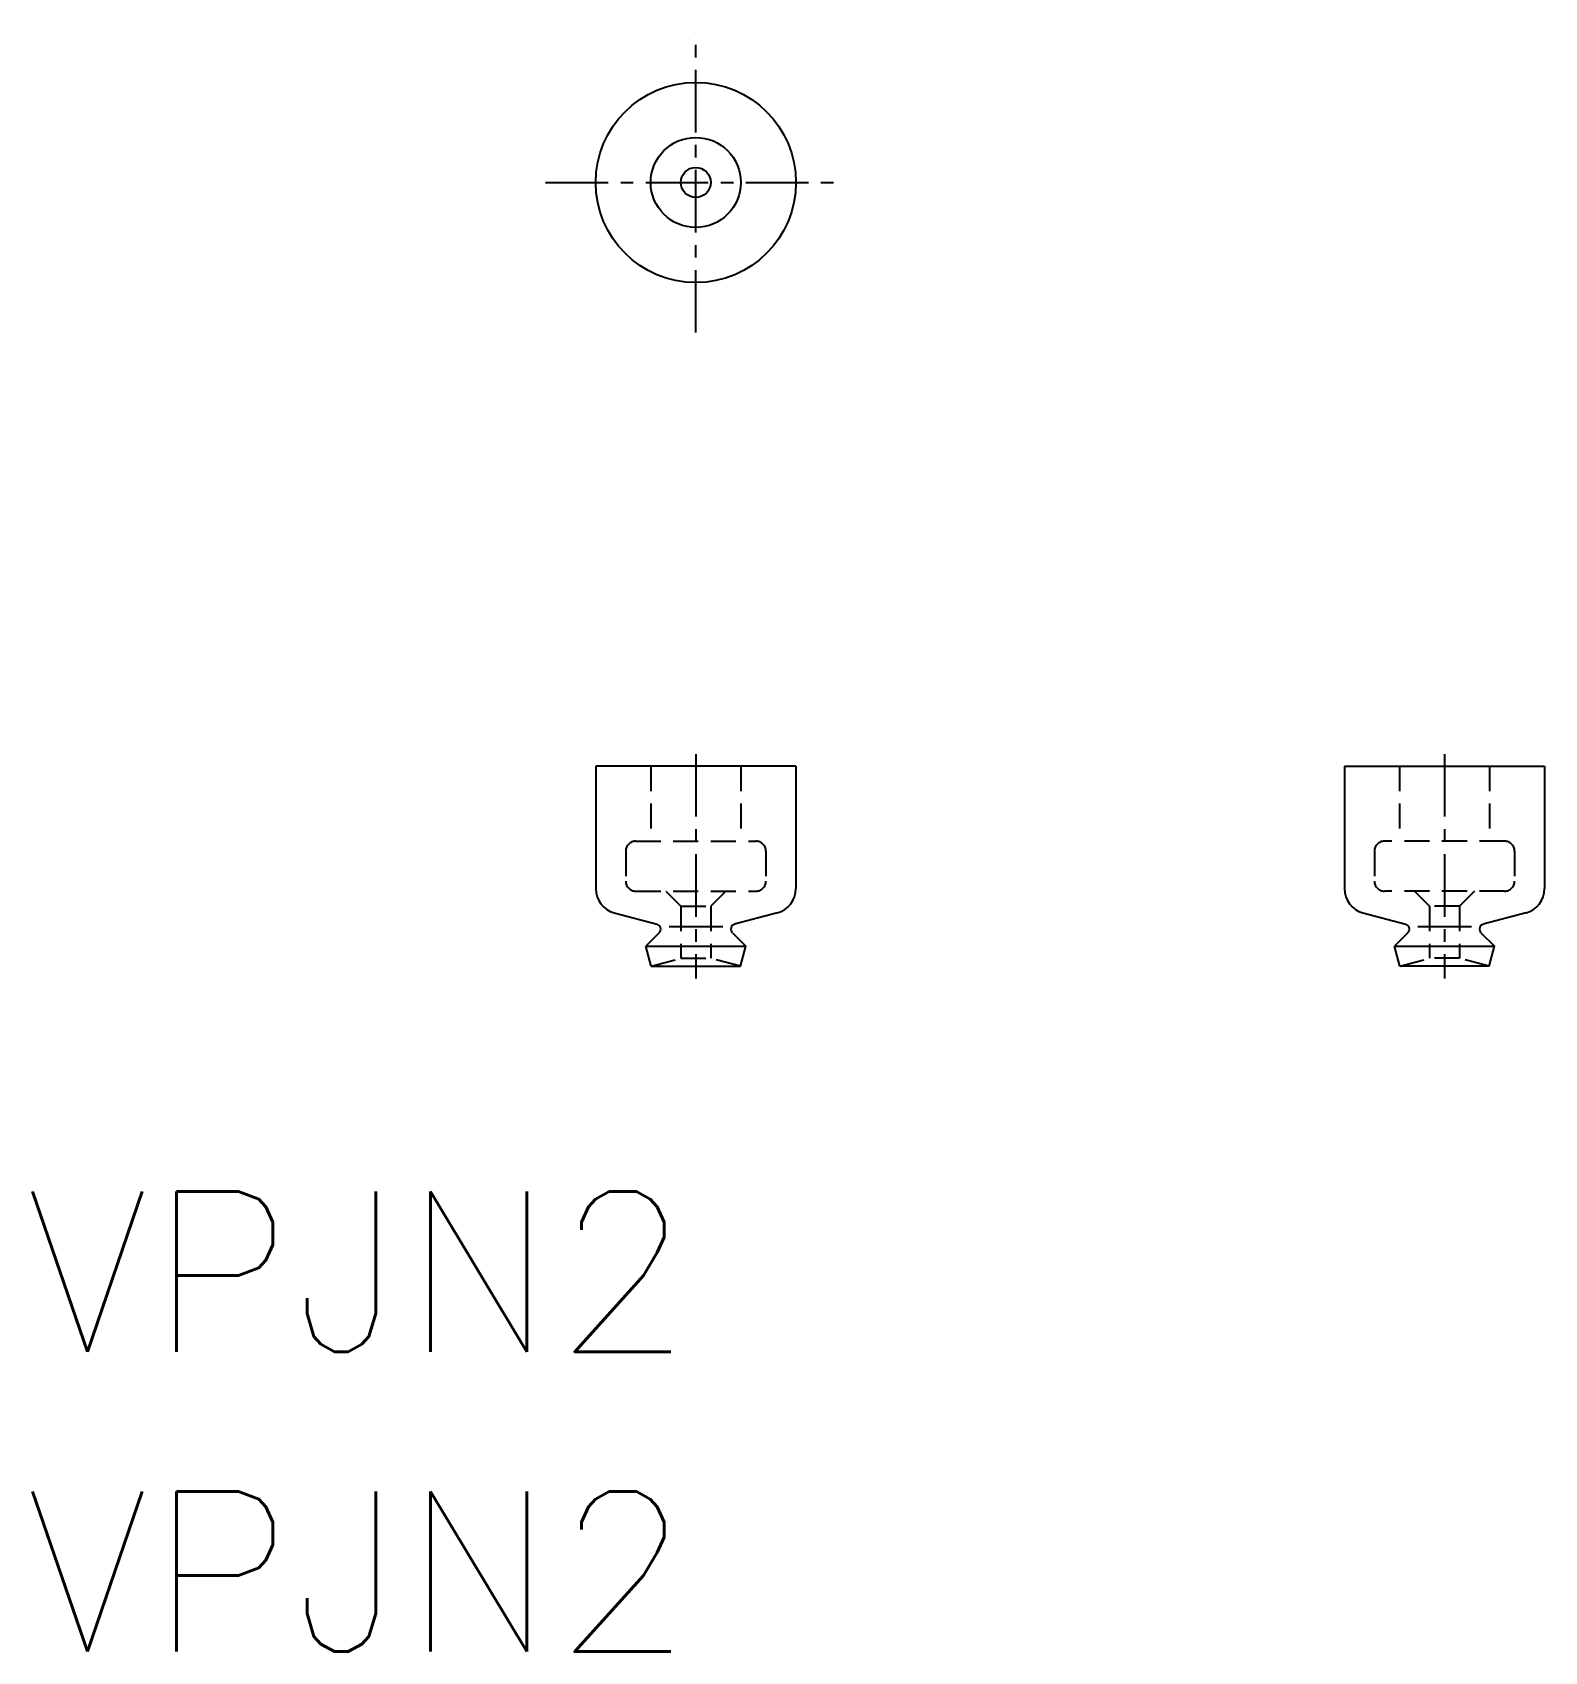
# Model space of a CAD drawing. Extents: x 34.5 to 64.7, y 5.5 to 37.9.
import ezdxf

# ---------------------------------------------------------------- set-up
doc = ezdxf.new("R2010")
doc.units = 0
doc.linetypes.add('CENTER', pattern=[2, 1.25, -0.25, 0.25, -0.25])
doc.linetypes.add('DASHED', pattern=[0.75, 0.5, -0.25])
doc.layers.get('0').update_dxf_attribs({"linetype": 'CONTINUOUS'})
doc.layers.add('CENTER', color=1, linetype='CENTER')
doc.styles.get("Standard").update_dxf_attribs({"font": 'txt.shx'})

msp = doc.modelspace()

# ---------------------------------------------------------------- linework, layer by layer
at = {"color": 7, "linetype": 'CONTINUOUS'}
for p, q in [((45.735, 23.219), (45.735, 20.77)), ((49.735, 23.219), (45.735, 23.219)), ((49.735, 23.219), (49.735, 20.77)), ((60.691, 23.219), (64.691, 23.219)), ((60.691, 23.219), (60.691, 20.77)), ((64.691, 23.219), (64.691, 20.77)), ((46.106, 20.287), (46.961, 20.057)), ((49.365, 20.287), (48.51, 20.057)), ((61.062, 20.287), (61.917, 20.057)), ((64.32, 20.287), (63.465, 20.057)), ((47.006, 19.89), (46.735, 19.619)), ((48.465, 19.89), (48.735, 19.619)), ((61.962, 19.89), (61.691, 19.619)), ((63.42, 19.89), (63.691, 19.619)), ((46.843, 19.219), (46.735, 19.619)), ((46.735, 19.619), (48.735, 19.619)), ((48.628, 19.219), (48.735, 19.619)), ((61.798, 19.219), (61.691, 19.619)), ((61.691, 19.619), (63.691, 19.619)), ((63.584, 19.219), (63.691, 19.619)), ((46.843, 19.219), (48.628, 19.219)), ((63.584, 19.219), (61.798, 19.219))]:
    msp.add_line(p, q, dxfattribs=at)
at = {"color": 3, "linetype": 'DASHED'}
for p, q in [((46.835, 23.219), (46.835, 21.719)), ((48.635, 23.219), (48.635, 21.719)), ((61.791, 23.219), (61.791, 21.719)), ((63.591, 23.219), (63.591, 21.719)), ((46.535, 21.719), (48.935, 21.719)), ((63.891, 21.719), (61.491, 21.719)), ((46.335, 21.519), (46.335, 20.919)), ((49.135, 21.519), (49.135, 20.919)), ((61.291, 21.519), (61.291, 20.919)), ((64.091, 21.519), (64.091, 20.919)), ((46.535, 20.719), (48.935, 20.719)), ((47.135, 20.719), (47.435, 20.419)), ((48.335, 20.719), (48.035, 20.419)), ((63.891, 20.719), (61.491, 20.719)), ((62.091, 20.719), (62.391, 20.419)), ((63.291, 20.719), (62.991, 20.419)), ((47.435, 20.419), (48.035, 20.419)), ((47.435, 20.419), (47.435, 19.378)), ((48.035, 20.419), (48.035, 19.378)), ((62.391, 20.419), (62.391, 19.378)), ((62.991, 20.419), (62.391, 20.419)), ((62.991, 20.419), (62.991, 19.378)), ((46.843, 19.219), (47.435, 19.378)), ((47.435, 19.378), (48.035, 19.378)), ((48.628, 19.219), (48.035, 19.378)), ((61.798, 19.219), (62.391, 19.378)), ((62.991, 19.378), (62.391, 19.378)), ((63.584, 19.219), (62.991, 19.378))]:
    msp.add_line(p, q, dxfattribs=at)
at = {"color": 3, "linetype": 'CONTINUOUS'}
for p, q in [((47.2, 20.013), (48.272, 20.013)), ((62.156, 20.013), (63.228, 20.013))]:
    msp.add_line(p, q, dxfattribs=at)
at = {"color": 7, "linetype": 'CONTINUOUS'}
for radius in [2, 0.9, 0.3]:
    msp.add_circle((47.735, 34.883), radius, dxfattribs=at)
at = {"color": 3, "linetype": 'DASHED'}
for centre, start, end in [((46.535, 21.519), 90, 180), ((48.935, 21.519), 0, 90), ((61.491, 21.519), 90, 180), ((63.891, 21.519), 0, 90), ((46.535, 20.919), 180, 270), ((48.935, 20.919), 270, 0), ((61.491, 20.919), 180, 270), ((63.891, 20.919), 270, 0)]:
    msp.add_arc(centre, 0.2, start, end, dxfattribs=at)
at = {"color": 7, "linetype": 'CONTINUOUS'}
for centre, radius, start, end in [((46.235, 20.77), 0.5, 180, 255), ((49.235, 20.77), 0.5, 285, 0), ((61.191, 20.77), 0.5, 180, 255), ((64.191, 20.77), 0.5, 285, 0), ((46.935, 19.961), 0.1, 315, 75), ((48.535, 19.961), 0.1, 105, 225), ((61.891, 19.961), 0.1, 315, 75), ((63.491, 19.961), 0.1, 105, 225)]:
    msp.add_arc(centre, radius, start, end, dxfattribs=at)
at = {"layer": 'CENTER', "color": 1, "linetype": 'CENTER'}
for p, q in [((47.735, 31.883), (47.735, 37.883)), ((44.735, 34.883), (50.735, 34.883)), ((47.735, 23.459), (47.735, 18.977)), ((62.691, 23.459), (62.691, 18.977))]:
    msp.add_line(p, q, dxfattribs=at)

# ---------------------------------------------------------------- texts
at = {"color": 7, "linetype": 'CONTINUOUS'}
for p in [(34.346, 11.516), (34.346, 5.521)]:
    msp.add_text('VPJN2', height=3.2, dxfattribs=at).set_placement(p)

doc.saveas('drawing.dxf')
